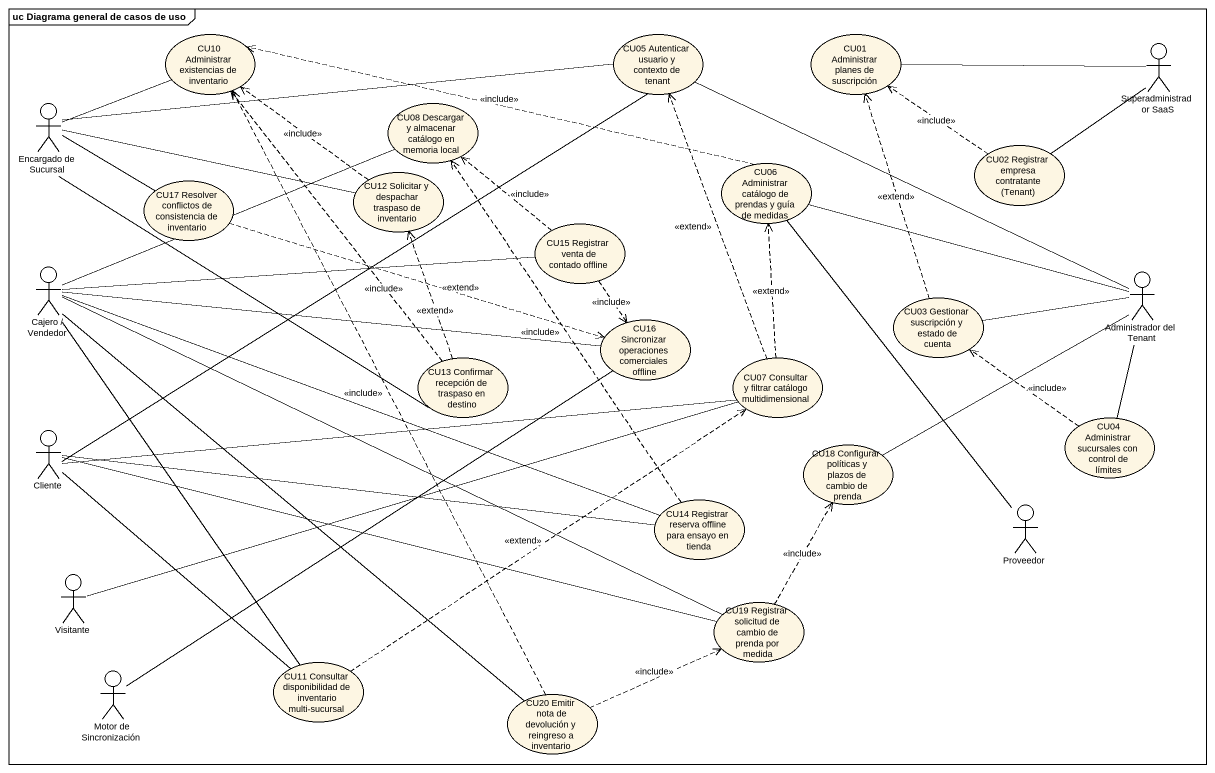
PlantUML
@startuml
mainframe uc Diagrama general de casos de uso
usecase "CU10 Administrar existencias de inventario" as CU10_Administrar
usecase "CU05 Autenticar usuario y contexto de tenant" as CU05_Autenticar_usuario_y
usecase "CU01 Administrar planes de suscripción" as CU01_Administrar_planes_de
actor "Superadministrador SaaS" as Superadministrador_SaaS
actor "Encargado de Sucursal" as Encargado_de_Sucursal
usecase "CU08 Descargar y almacenar catálogo en memoria local" as CU08_Descargar_y_almacenar
usecase "CU06 Administrar catálogo de prendas y guía de medidas" as CU06_Administrar_catálogo
usecase "CU02 Registrar empresa contratante (Tenant)" as CU02_Registrar_empresa
usecase "CU17 Resolver conflictos de consistencia de inventario" as CU17_Resolver_conflictos_de
usecase "CU12 Solicitar y despachar traspaso de inventario" as CU12_Solicitar_y_despachar
usecase "CU15 Registrar venta de contado offline" as CU15_Registrar_venta_de
actor "Cajero / Vendedor" as Cajero_Vendedor
actor "Administrador del Tenant" as Administrador_del_Tenant
usecase "CU16 Sincronizar operaciones comerciales offline" as CU16_Sincronizar
usecase "CU03 Gestionar suscripción y estado de cuenta" as CU03_Gestionar_suscripción
usecase "CU13 Confirmar recepción de traspaso en destino" as CU13_Confirmar_recepción_de
usecase "CU07 Consultar y filtrar catálogo multidimensional" as CU07_Consultar_y_filtrar
actor Cliente
usecase "CU04 Administrar sucursales con control de límites" as CU04_Administrar_sucursales
usecase "CU18 Configurar políticas y plazos de cambio de prenda" as CU18_Configurar_políticas_y
usecase "CU14 Registrar reserva offline para ensayo en tienda" as CU14_Registrar_reserva
actor Proveedor
actor Visitante
usecase "CU19 Registrar solicitud de cambio de prenda por medida" as CU19_Registrar_solicitud_de
actor "Motor de Sincronización" as Motor_de_Sincronización
usecase "CU11 Consultar disponibilidad de inventario multi-sucursal" as CU11_Consultar
usecase "CU20 Emitir nota de devolución y reingreso a inventario" as CU20_Emitir_nota_de
Superadministrador_SaaS -left- CU01_Administrar_planes_de
Superadministrador_SaaS -- CU02_Registrar_empresa
Encargado_de_Sucursal -right- CU10_Administrar
Encargado_de_Sucursal -right- CU05_Autenticar_usuario_y
Encargado_de_Sucursal -right- CU17_Resolver_conflictos_de
Encargado_de_Sucursal -right- CU12_Solicitar_y_despachar
Encargado_de_Sucursal -right- CU13_Confirmar_recepción_de
CU06_Administrar_catálogo .left.> CU10_Administrar : <<include>>
CU02_Registrar_empresa .up.> CU01_Administrar_planes_de : <<include>>
CU17_Resolver_conflictos_de .right.> CU16_Sincronizar : <<extend>>
CU12_Solicitar_y_despachar .up.> CU10_Administrar : <<include>>
CU15_Registrar_venta_de .up.> CU08_Descargar_y_almacenar : <<include>>
CU15_Registrar_venta_de ..> CU16_Sincronizar : <<include>>
Cajero_Vendedor -right- CU08_Descargar_y_almacenar
Cajero_Vendedor -right- CU15_Registrar_venta_de
Cajero_Vendedor -right- CU16_Sincronizar
Cajero_Vendedor -right- CU14_Registrar_reserva
Cajero_Vendedor -right- CU19_Registrar_solicitud_de
Cajero_Vendedor -- CU11_Consultar
Cajero_Vendedor -- CU20_Emitir_nota_de
Administrador_del_Tenant -left- CU05_Autenticar_usuario_y
Administrador_del_Tenant -left- CU06_Administrar_catálogo
Administrador_del_Tenant -left- CU03_Gestionar_suscripción
Administrador_del_Tenant -- CU04_Administrar_sucursales
Administrador_del_Tenant -left- CU18_Configurar_políticas_y
CU03_Gestionar_suscripción .up.> CU01_Administrar_planes_de : <<extend>>
CU13_Confirmar_recepción_de .up.> CU10_Administrar : <<include>>
CU13_Confirmar_recepción_de .up.> CU12_Solicitar_y_despachar : <<extend>>
CU07_Consultar_y_filtrar .up.> CU05_Autenticar_usuario_y : <<extend>>
CU07_Consultar_y_filtrar .up.> CU06_Administrar_catálogo : <<extend>>
Cliente -up- CU05_Autenticar_usuario_y
Cliente -right- CU07_Consultar_y_filtrar
Cliente -right- CU14_Registrar_reserva
Cliente -right- CU19_Registrar_solicitud_de
Cliente -- CU11_Consultar
CU04_Administrar_sucursales .up.> CU03_Gestionar_suscripción : <<include>>
CU14_Registrar_reserva .up.> CU08_Descargar_y_almacenar : <<include>>
Proveedor -up- CU06_Administrar_catálogo
Visitante -right- CU07_Consultar_y_filtrar
CU19_Registrar_solicitud_de .up.> CU18_Configurar_políticas_y : <<include>>
Motor_de_Sincronización -up- CU16_Sincronizar
CU11_Consultar .up.> CU07_Consultar_y_filtrar : <<extend>>
CU20_Emitir_nota_de .up.> CU10_Administrar : <<include>>
CU20_Emitir_nota_de .right.> CU19_Registrar_solicitud_de : <<include>>
@enduml
